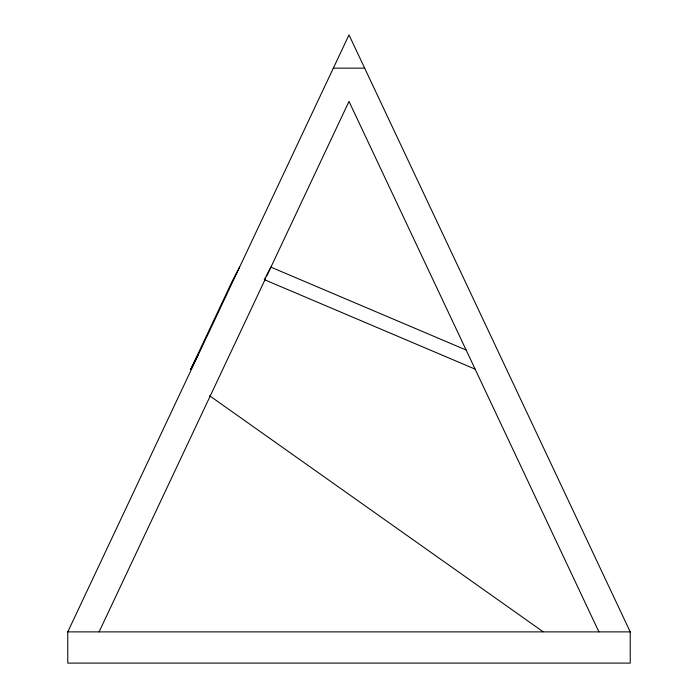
<?xml version="1.0" encoding="UTF-8"?>
<svg xmlns="http://www.w3.org/2000/svg" width="698" height="698" viewBox="0 0 698 698"><rect width="100%" height="100%" fill="white"/><g stroke="black" fill="none" stroke-linecap="round" stroke-linejoin="round"><path stroke-width="1.05" d="M191.357 369.53L190.798 369.137L232.966 279.628L239.589 267.151M67.767 631.882L349 34.9L630.233 631.882L630.233 663.1L67.767 663.1L67.767 631.882L630.233 631.882M99.09 631.882L265.807 277.996M266.741 276.024L349 101.402L598.91 631.882M190.798 369.137L198.11 354.802M333.339 68.151L364.661 68.151M466.124 350.021L270.92 267.151L264.298 279.628L475.129 369.137M209.592 395.757L543.157 631.777"/></g></svg>
